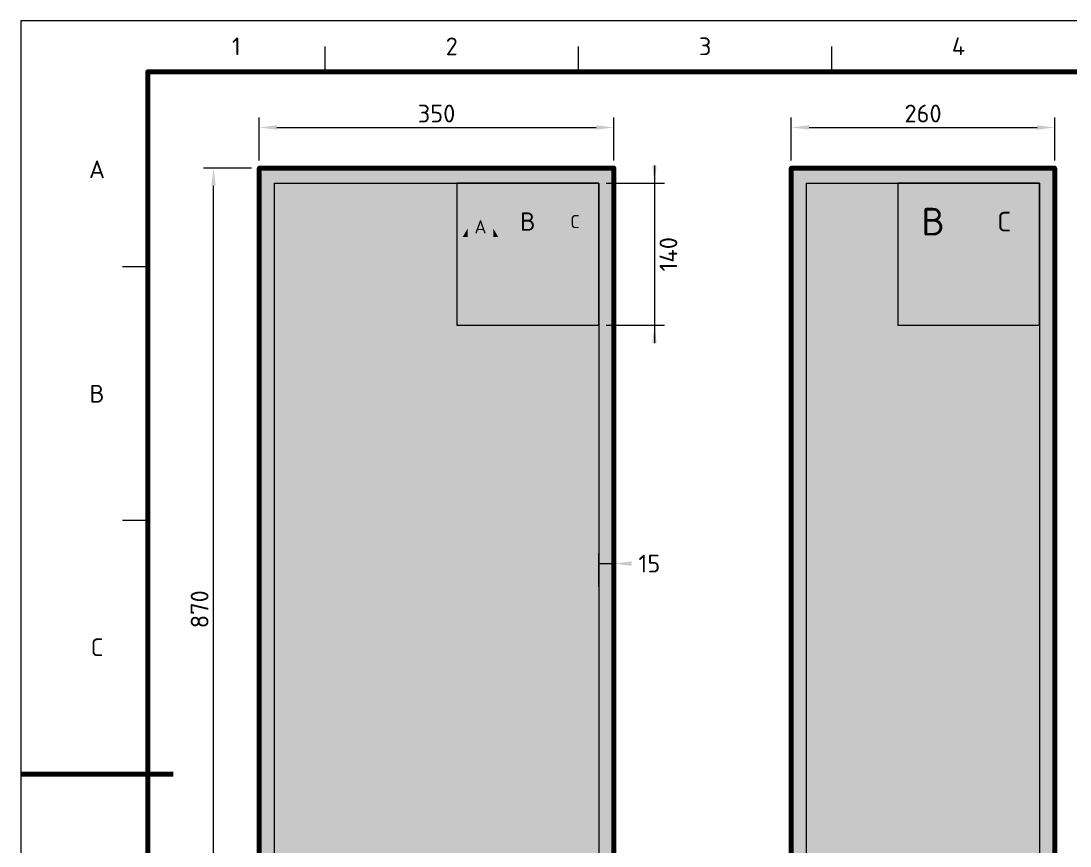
# Model space of a CAD drawing. Header units: millimetres. Extents: x 0 to 420, y 0 to 297.
# Drawn here: x 0 to 207, y 134.3 to 297 of the extents above; entities that cross this region are included whole.
import ezdxf
from ezdxf.enums import TextEntityAlignment as Align

# ---------------------------------------------------------------- set-up
doc = ezdxf.new("R2010")
doc.units = ezdxf.units.MM
for name, color, linetype, lineweight in [('01-VISIBLE', 7, 'CONTINUOUS', 70), ('04-COTA', 3, 'CONTINUOUS', 18), ('05-RAYADO', 8, 'CONTINUOUS', 18), ('06-TEXTO', 7, 'CONTINUOUS', 25), ('07-RECUADRO', 7, 'CONTINUOUS', 70), ('08-FINA', 5, 'CONTINUOUS', 18), ('13-GRAFICA', 30, 'CONTINUOUS', 18)]:
    doc.layers.add(name, color=color, linetype=linetype, lineweight=lineweight)
doc.styles.add('ISO3098', font='isocpeur.ttf')
doc.dimstyles.new('FLAMA-IRAM', dxfattribs={"dimtxt": 3.5, "dimasz": 3.5, "dimexe": 2, "dimexo": 1.5, "dimgap": 1, "dimtad": 1, "dimdec": 1, "dimtxsty": 'ISO3098', "dimblk": 'IRAM_FLECHA', "dimblk1": 'IRAM_FLECHA', "dimblk2": 'IRAM_FLECHA', "dimcen": 2.5, "dimclrd": 7, "dimclre": 7, "dimclrt": 7, "dimazin": 3, "dimtfac": 1, "dimtmove": 0, "dimatfit": 3, "dimlwd": 18, "dimlwe": 18})

# ---------------------------------------------------------------- blocks, each defined once
blk = doc.blocks.new('IRAM_FLECHA')
blk.add_solid([(0, 0), (-1, 0.125), (-1, -0.125)])

msp = doc.modelspace()

# ---------------------------------------------------------------- hatches: boundary and pattern name
at = {"layer": '05-RAYADO', "true_color": 0xcdeb5a}
h = msp.add_hatch(color=7, dxfattribs=at)
h.dxf.hatch_style = 1
h.paths.add_polyline_path([(47, 268), (50, 268), (50, 265), (50, 97), (50, 94), (47, 94)])
h = msp.add_hatch(color=7, dxfattribs=at)
h.dxf.hatch_style = 1
h.paths.add_polyline_path([(114, 268), (114, 265), (50, 265), (50, 268)])
h = msp.add_hatch(color=7, dxfattribs=at)
h.dxf.hatch_style = 1
h.paths.add_polyline_path([(117, 268), (117, 94), (114, 94), (114, 97), (114, 265), (114, 268)])
h = msp.add_hatch(color=7, dxfattribs=at)
h.dxf.hatch_style = 1
h.paths.add_polyline_path([(152, 268), (155, 268), (155, 265), (155, 97), (155, 94), (152, 94)])
h = msp.add_hatch(color=7, dxfattribs=at)
h.dxf.hatch_style = 1
h.paths.add_polyline_path([(201, 268), (201, 265), (155, 265), (155, 268)])
h = msp.add_hatch(color=7, dxfattribs=at)
h.dxf.hatch_style = 1
h.paths.add_polyline_path([(204, 268), (204, 94), (201, 94), (201, 97), (201, 265), (201, 268)])
at = {"layer": '05-RAYADO', "true_color": 0xffffff}
h = msp.add_hatch(color=7, dxfattribs=at)
h.dxf.hatch_style = 1
h.paths.add_polyline_path([(114, 109), (114, 265), (50, 265), (50, 109)])
at = {"layer": '05-RAYADO', "true_color": 0xc81e2d}
h = msp.add_hatch(color=7, dxfattribs=at)
h.dxf.hatch_style = 1
h.paths.add_polyline_path([(50, 250.4214), (50, 265), (64.5786, 265)])
h = msp.add_hatch(color=7, dxfattribs=at)
h.dxf.hatch_style = 1
h.paths.add_polyline_path([(50, 193.8528), (50, 222.1371), (92.8629, 265), (114, 265), (114, 257.8528)])
at = {"layer": '05-RAYADO', "true_color": 0xffffff}
h = msp.add_hatch(color=7, dxfattribs=at)
h.dxf.hatch_style = 1
h.paths.add_polyline_path([(114, 237), (114, 265), (86, 265), (86, 237)])
h = msp.add_hatch(color=7, dxfattribs=at)
h.dxf.hatch_style = 1
h.paths.add_polyline_path([(201, 109), (201, 265), (155, 265), (155, 109)])
at = {"layer": '05-RAYADO', "true_color": 0xc81e2d}
h = msp.add_hatch(color=7, dxfattribs=at)
h.dxf.hatch_style = 1
h.paths.add_polyline_path([(155, 250.4214), (155, 265), (169.5786, 265)])
h = msp.add_hatch(color=7, dxfattribs=at)
h.dxf.hatch_style = 1
h.paths.add_polyline_path([(155, 193.8528), (155, 222.1371), (197.8629, 265), (201, 265), (201, 239.8528)])
at = {"layer": '05-RAYADO', "true_color": 0xffffff}
h = msp.add_hatch(color=7, dxfattribs=at)
h.dxf.hatch_style = 1
h.paths.add_polyline_path([(201, 237), (201, 265), (173, 265), (173, 237)])
at = {"layer": '05-RAYADO', "true_color": 0xc81e2d}
h = msp.add_hatch(color=7, dxfattribs=at)
h.dxf.hatch_style = 1
h.paths.add_polyline_path([(175.464, 261.976), (176.3712, 261.976), (176.3712, 261.0688), (176.3712, 253.8112), (176.3712, 252.904), (175.464, 252.904)])
h = msp.add_hatch(color=7, dxfattribs=at)
h.dxf.hatch_style = 1
h.paths.add_polyline_path([(183.6288, 261.976), (183.6288, 261.0688), (176.3712, 261.0688), (176.3712, 261.976)])
h = msp.add_hatch(color=7, dxfattribs=at)
h.dxf.hatch_style = 1
h.paths.add_polyline_path([(184.536, 261.976), (184.536, 252.904), (183.6288, 252.904), (183.6288, 253.8112), (183.6288, 261.0688), (183.6288, 261.976)])
at = {"layer": '05-RAYADO', "true_color": 0x0096d7}
h = msp.add_hatch(color=7, dxfattribs=at)
h.dxf.hatch_style = 1
h.paths.add_polyline_path([(190.1221, 259.7932), (190.1744, 259.8772), (190.2285, 259.9601), (190.2843, 260.0417), (190.342, 260.1222), (190.4013, 260.2013), (190.4624, 260.2792), (190.5252, 260.3557), (190.5897, 260.4308), (190.6557, 260.5045), (190.7234, 260.5767), (190.7926, 260.6474), (190.8633, 260.7166), (190.9355, 260.7843), (191.0092, 260.8503), (191.0843, 260.9148), (191.1608, 260.9776), (191.2387, 261.0387), (191.3178, 261.098), (191.3983, 261.1557), (191.4799, 261.2115), (191.5628, 261.2656), (191.6468, 261.3179), (191.732, 261.3683), (191.8182, 261.4168), (191.9055, 261.4635), (191.9938, 261.5082), (192.083, 261.551), (192.1731, 261.5919), (192.2641, 261.6307), (192.356, 261.6676), (192.4486, 261.7024), (192.542, 261.7353), (192.636, 261.7661), (192.7307, 261.7948), (192.826, 261.8214), (192.9219, 261.846), (193.0182, 261.8685), (193.1151, 261.8888), (193.2123, 261.9071), (193.31, 261.9232), (193.4079, 261.9372), (193.5062, 261.949), (193.6047, 261.9587), (193.7033, 261.9663), (193.8021, 261.9717), (193.901, 261.9749), (194, 261.976), (194.099, 261.9749), (194.1979, 261.9717), (194.2967, 261.9663), (194.3953, 261.9587), (194.4938, 261.949), (194.5921, 261.9372), (194.69, 261.9232), (194.7877, 261.9071), (194.8849, 261.8888), (194.9818, 261.8685), (195.0781, 261.846), (195.174, 261.8214), (195.2693, 261.7948), (195.364, 261.7661), (195.458, 261.7353), (195.5514, 261.7024), (195.644, 261.6676), (195.7359, 261.6307), (195.8269, 261.5919), (195.917, 261.551), (196.0062, 261.5082), (196.0945, 261.4635), (196.1818, 261.4168), (196.268, 261.3683), (196.3532, 261.3179), (196.4372, 261.2656), (196.5201, 261.2115), (196.6017, 261.1557), (196.6822, 261.098), (196.7613, 261.0387), (196.8392, 260.9776), (196.9157, 260.9148), (196.9908, 260.8503), (197.0645, 260.7843), (197.1367, 260.7166), (197.2074, 260.6474), (197.2766, 260.5767), (197.3443, 260.5045), (197.4103, 260.4308), (197.4748, 260.3557), (197.5376, 260.2792), (197.5987, 260.2013), (197.658, 260.1222), (197.7157, 260.0417), (197.7715, 259.9601), (197.8256, 259.8772), (197.8779, 259.7932), (197.888, 259.7761), (197.888, 257.44), (197.887, 257.5248), (197.8843, 257.6096), (197.8796, 257.6943), (197.8732, 257.7789), (197.8649, 257.8633), (197.8547, 257.9475), (197.8427, 258.0314), (197.8289, 258.1151), (197.8133, 258.1985), (197.7958, 258.2815), (197.7765, 258.3641), (197.7555, 258.4463), (197.7326, 258.528), (197.708, 258.6091), (197.6816, 258.6897), (197.6535, 258.7698), (197.6236, 258.8491), (197.592, 258.9279), (197.5587, 259.0059), (197.5237, 259.0831), (197.487, 259.1596), (197.4487, 259.2353), (197.4087, 259.3101), (197.3671, 259.384), (197.3239, 259.457), (197.2791, 259.529), (197.2327, 259.6), (197.1848, 259.67), (197.1354, 259.739), (197.0845, 259.8068), (197.0322, 259.8736), (196.9784, 259.9391), (196.9231, 260.0035), (196.8665, 260.0667), (196.8085, 260.1286), (196.7492, 260.1892), (196.6886, 260.2485), (196.6267, 260.3065), (196.5635, 260.3631), (196.4991, 260.4184), (196.4336, 260.4722), (196.3668, 260.5245), (196.299, 260.5754), (196.23, 260.6248), (196.16, 260.6727), (196.089, 260.7191), (196.017, 260.7639), (195.944, 260.8071), (195.8701, 260.8487), (195.7953, 260.8887), (195.7196, 260.927), (195.6431, 260.9637), (195.5659, 260.9987), (195.4879, 261.032), (195.4091, 261.0636), (195.3298, 261.0935), (195.2497, 261.1216), (195.1691, 261.148), (195.088, 261.1726), (195.0063, 261.1955), (194.9241, 261.2165), (194.8415, 261.2358), (194.7585, 261.2533), (194.6751, 261.2689), (194.5914, 261.2827), (194.5075, 261.2947), (194.4233, 261.3049), (194.3389, 261.3132), (194.2543, 261.3196), (194.1696, 261.3243), (194.0848, 261.327), (194, 261.328), (193.9152, 261.327), (193.8304, 261.3243), (193.7457, 261.3196), (193.6611, 261.3132), (193.5767, 261.3049), (193.4925, 261.2947), (193.4086, 261.2827), (193.3249, 261.2689), (193.2415, 261.2533), (193.1585, 261.2358), (193.0759, 261.2165), (192.9937, 261.1955), (192.912, 261.1726), (192.8309, 261.148), (192.7503, 261.1216), (192.6702, 261.0935), (192.5909, 261.0636), (192.5121, 261.032), (192.4341, 260.9987), (192.3569, 260.9637), (192.2804, 260.927), (192.2047, 260.8887), (192.1299, 260.8487), (192.056, 260.8071), (191.983, 260.7639), (191.911, 260.7191), (191.84, 260.6727), (191.77, 260.6248), (191.701, 260.5754), (191.6332, 260.5245), (191.5664, 260.4722), (191.5009, 260.4184), (191.4365, 260.3631), (191.3733, 260.3065), (191.3114, 260.2485), (191.2508, 260.1892), (191.1915, 260.1286), (191.1335, 260.0667), (191.0769, 260.0035), (191.0216, 259.9391), (190.9678, 259.8736), (190.9155, 259.8068), (190.8646, 259.739), (190.8152, 259.67), (190.7673, 259.6), (190.7209, 259.529), (190.6761, 259.457), (190.6329, 259.384), (190.5913, 259.3101), (190.5513, 259.2353), (190.513, 259.1596), (190.4763, 259.0831), (190.4413, 259.0059), (190.408, 258.9279), (190.3764, 258.8491), (190.3465, 258.7698), (190.3184, 258.6897), (190.292, 258.6091), (190.2674, 258.528), (190.2445, 258.4463), (190.2235, 258.3641), (190.2042, 258.2815), (190.1867, 258.1985), (190.1711, 258.1151), (190.1573, 258.0314), (190.1453, 257.9475), (190.1351, 257.8633), (190.1268, 257.7789), (190.1204, 257.6943), (190.1157, 257.6096), (190.113, 257.5248), (190.112, 257.44), (190.112, 259.7761)])
at = {"layer": '05-RAYADO', "true_color": 0x009146}
h = msp.add_hatch(color=7, dxfattribs=at)
h.dxf.hatch_style = 1
h.paths.add_polyline_path([(93.2062, 256.0655), (93.2062, 254.9658), (90.6667, 259.3644), (88.1272, 254.9658), (88.1272, 256.0655), (90.6667, 260.464)])
at = {"layer": '05-RAYADO', "true_color": 0xc81e2d}
h = msp.add_hatch(color=7, dxfattribs=at)
h.dxf.hatch_style = 1
h.paths.add_polyline_path([(96.976, 260.464), (97.5808, 260.464), (97.5808, 259.8592), (97.5808, 255.0208), (97.5808, 254.416), (96.976, 254.416)])
h = msp.add_hatch(color=7, dxfattribs=at)
h.dxf.hatch_style = 1
h.paths.add_polyline_path([(102.4192, 260.464), (102.4192, 259.8592), (97.5808, 259.8592), (97.5808, 260.464)])
h = msp.add_hatch(color=7, dxfattribs=at)
h.dxf.hatch_style = 1
h.paths.add_polyline_path([(103.024, 260.464), (103.024, 254.416), (102.4192, 254.416), (102.4192, 255.0208), (102.4192, 259.8592), (102.4192, 260.464)])
at = {"layer": '05-RAYADO', "true_color": 0x0096d7}
h = msp.add_hatch(color=7, dxfattribs=at)
h.dxf.hatch_style = 1
h.paths.add_polyline_path([(106.7145, 255.928), (106.6821, 255.9855), (106.651, 256.0437), (106.6212, 256.1025), (106.5927, 256.162), (106.5654, 256.2221), (106.5395, 256.2828), (106.5149, 256.344), (106.4917, 256.4057), (106.4698, 256.468), (106.4493, 256.5307), (106.4301, 256.5938), (106.4124, 256.6573), (106.396, 256.7212), (106.381, 256.7855), (106.3674, 256.85), (106.3553, 256.9149), (106.3445, 256.98), (106.3352, 257.0453), (106.3273, 257.1108), (106.3208, 257.1764), (106.3158, 257.2422), (106.3122, 257.3081), (106.3101, 257.374), (106.3093, 257.44), (106.3101, 257.506), (106.3122, 257.5719), (106.3158, 257.6378), (106.3208, 257.7036), (106.3273, 257.7692), (106.3352, 257.8347), (106.3445, 257.9), (106.3553, 257.9651), (106.3674, 258.03), (106.381, 258.0945), (106.396, 258.1588), (106.4124, 258.2227), (106.4301, 258.2862), (106.4493, 258.3493), (106.4698, 258.412), (106.4917, 258.4743), (106.5149, 258.536), (106.5395, 258.5972), (106.5654, 258.6579), (106.5927, 258.718), (106.6212, 258.7775), (106.651, 258.8363), (106.6821, 258.8945), (106.7145, 258.952), (106.7414, 258.9974), (106.7414, 257.44), (106.7414, 255.8826)])
h = msp.add_hatch(color=7, dxfattribs=at)
h.dxf.hatch_style = 1
h.paths.add_polyline_path([(106.7481, 259.0088), (106.7829, 259.0648), (106.819, 259.12), (106.8562, 259.1745), (106.8946, 259.2281), (106.9342, 259.2809), (106.975, 259.3328), (107.0168, 259.3838), (107.0598, 259.4339), (107.1038, 259.483), (107.1489, 259.5311), (107.195, 259.5783), (107.2422, 259.6244), (107.2903, 259.6695), (107.3395, 259.7136), (107.3895, 259.7565), (107.4405, 259.7984), (107.4924, 259.8391), (107.5452, 259.8787), (107.5988, 259.9171), (107.6533, 259.9544), (107.7085, 259.9904), (107.7646, 260.0253), (107.8213, 260.0589), (107.8788, 260.0912), (107.937, 260.1223), (107.9959, 260.1521), (108.0553, 260.1807), (108.1154, 260.2079), (108.1761, 260.2338), (108.2373, 260.2584), (108.2991, 260.2816), (108.3613, 260.3035), (108.424, 260.324), (108.4871, 260.3432), (108.5507, 260.361), (108.6146, 260.3773), (108.6788, 260.3923), (108.7434, 260.4059), (108.8082, 260.4181), (108.8733, 260.4288), (108.9386, 260.4381), (109.0041, 260.446), (109.0698, 260.4525), (109.1356, 260.4575), (109.2014, 260.4611), (109.2674, 260.4633), (109.3333, 260.464), (109.3993, 260.4633), (109.4652, 260.4611), (109.5311, 260.4575), (109.5969, 260.4525), (109.6625, 260.446), (109.728, 260.4381), (109.7934, 260.4288), (109.8584, 260.4181), (109.9233, 260.4059), (109.9878, 260.3923), (110.0521, 260.3773), (110.116, 260.361), (110.1795, 260.3432), (110.2427, 260.324), (110.3054, 260.3035), (110.3676, 260.2816), (110.4293, 260.2584), (110.4906, 260.2338), (110.5512, 260.2079), (110.6113, 260.1807), (110.6708, 260.1521), (110.7297, 260.1223), (110.7878, 260.0912), (110.8453, 260.0589), (110.9021, 260.0253), (110.9581, 259.9904), (111.0134, 259.9544), (111.0678, 259.9171), (111.1215, 259.8787), (111.1742, 259.8391), (111.2261, 259.7984), (111.2771, 259.7565), (111.3272, 259.7136), (111.3763, 259.6695), (111.4245, 259.6244), (111.4716, 259.5783), (111.5178, 259.5311), (111.5629, 259.483), (111.6069, 259.4339), (111.6499, 259.3838), (111.6917, 259.3328), (111.7324, 259.2809), (111.772, 259.2281), (111.8104, 259.1745), (111.8477, 259.12), (111.8837, 259.0648), (111.9186, 259.0088), (111.9253, 258.9974), (111.9253, 257.44), (111.9247, 257.4965), (111.9228, 257.5531), (111.9198, 257.6095), (111.9154, 257.6659), (111.9099, 257.7222), (111.9031, 257.7783), (111.8951, 257.8343), (111.8859, 257.8901), (111.8755, 257.9457), (111.8639, 258.001), (111.851, 258.0561), (111.837, 258.1109), (111.8218, 258.1653), (111.8053, 258.2194), (111.7878, 258.2732), (111.769, 258.3265), (111.7491, 258.3794), (111.728, 258.4319), (111.7058, 258.4839), (111.6825, 258.5354), (111.658, 258.5864), (111.6324, 258.6368), (111.6058, 258.6867), (111.578, 258.736), (111.5492, 258.7846), (111.5194, 258.8327), (111.4885, 258.88), (111.4566, 258.9267), (111.4236, 258.9727), (111.3897, 259.0179), (111.3548, 259.0624), (111.3189, 259.1061), (111.2821, 259.149), (111.2443, 259.1911), (111.2057, 259.2324), (111.1661, 259.2728), (111.1257, 259.3123), (111.0844, 259.351), (111.0423, 259.3887), (110.9994, 259.4256), (110.9557, 259.4614), (110.9112, 259.4964), (110.866, 259.5303), (110.82, 259.5632), (110.7734, 259.5951), (110.726, 259.626), (110.678, 259.6559), (110.6293, 259.6847), (110.58, 259.7125), (110.5302, 259.7391), (110.4797, 259.7647), (110.4287, 259.7891), (110.3772, 259.8125), (110.3252, 259.8347), (110.2728, 259.8557), (110.2198, 259.8757), (110.1665, 259.8944), (110.1128, 259.912), (110.0586, 259.9284), (110.0042, 259.9437), (109.9494, 259.9577), (109.8943, 259.9705), (109.839, 259.9822), (109.7834, 259.9926), (109.7276, 260.0018), (109.6717, 260.0098), (109.6155, 260.0166), (109.5592, 260.0221), (109.5029, 260.0264), (109.4464, 260.0295), (109.3899, 260.0314), (109.3333, 260.032), (109.2768, 260.0314), (109.2203, 260.0295), (109.1638, 260.0264), (109.1074, 260.0221), (109.0512, 260.0166), (108.995, 260.0098), (108.939, 260.0018), (108.8832, 259.9926), (108.8277, 259.9822), (108.7723, 259.9705), (108.7173, 259.9577), (108.6625, 259.9437), (108.608, 259.9284), (108.5539, 259.912), (108.5002, 259.8944), (108.4468, 259.8757), (108.3939, 259.8557), (108.3414, 259.8347), (108.2894, 259.8125), (108.2379, 259.7891), (108.1869, 259.7647), (108.1365, 259.7391), (108.0866, 259.7125), (108.0373, 259.6847), (107.9887, 259.6559), (107.9407, 259.626), (107.8933, 259.5951), (107.8466, 259.5632), (107.8007, 259.5303), (107.7554, 259.4964), (107.711, 259.4614), (107.6672, 259.4256), (107.6243, 259.3887), (107.5822, 259.351), (107.5409, 259.3123), (107.5005, 259.2728), (107.461, 259.2324), (107.4223, 259.1911), (107.3846, 259.149), (107.3478, 259.1061), (107.3119, 259.0624), (107.277, 259.0179), (107.243, 258.9727), (107.2101, 258.9267), (107.1782, 258.88), (107.1473, 258.8327), (107.1174, 258.7846), (107.0886, 258.736), (107.0609, 258.6867), (107.0342, 258.6368), (107.0087, 258.5864), (106.9842, 258.5354), (106.9609, 258.4839), (106.9387, 258.4319), (106.9176, 258.3794), (106.8977, 258.3265), (106.8789, 258.2732), (106.8613, 258.2194), (106.8449, 258.1653), (106.8297, 258.1109), (106.8156, 258.0561), (106.8028, 258.001), (106.7912, 257.9457), (106.7807, 257.8901), (106.7715, 257.8343), (106.7635, 257.7783), (106.7568, 257.7222), (106.7512, 257.6659), (106.7469, 257.6095), (106.7438, 257.5531), (106.742, 257.4965), (106.7414, 257.44), (106.7414, 258.9974)])
h = msp.add_hatch(color=7, dxfattribs=at)
h.dxf.hatch_style = 1
h.paths.add_polyline_path([(112.3545, 257.3081), (112.3509, 257.2422), (112.3458, 257.1764), (112.3394, 257.1108), (112.3315, 257.0453), (112.3221, 256.98), (112.3114, 256.9149), (112.2992, 256.85), (112.2857, 256.7855), (112.2707, 256.7212), (112.2543, 256.6573), (112.2365, 256.5938), (112.2174, 256.5307), (112.1969, 256.468), (112.175, 256.4057), (112.1517, 256.344), (112.1271, 256.2828), (112.1012, 256.2221), (112.074, 256.162), (112.0455, 256.1025), (112.0157, 256.0437), (111.9846, 255.9855), (111.9522, 255.928), (111.9253, 255.8826), (111.9253, 257.44), (111.9253, 258.9974), (111.9522, 258.952), (111.9846, 258.8945), (112.0157, 258.8363), (112.0455, 258.7775), (112.074, 258.718), (112.1012, 258.6579), (112.1271, 258.5972), (112.1517, 258.536), (112.175, 258.4743), (112.1969, 258.412), (112.2174, 258.3493), (112.2365, 258.2862), (112.2543, 258.2227), (112.2707, 258.1588), (112.2857, 258.0945), (112.2992, 258.03), (112.3114, 257.9651), (112.3221, 257.9), (112.3315, 257.8347), (112.3394, 257.7692), (112.3458, 257.7036), (112.3509, 257.6378), (112.3545, 257.5719), (112.3566, 257.506), (112.3573, 257.44), (112.3566, 257.374)])
h = msp.add_hatch(color=7, dxfattribs=at)
h.dxf.hatch_style = 1
h.paths.add_polyline_path([(190.0717, 255.172), (190.0232, 255.2582), (189.9765, 255.3455), (189.9318, 255.4338), (189.889, 255.523), (189.8481, 255.6131), (189.8093, 255.7041), (189.7724, 255.796), (189.7376, 255.8886), (189.7047, 255.982), (189.6739, 256.076), (189.6452, 256.1707), (189.6186, 256.266), (189.594, 256.3619), (189.5715, 256.4582), (189.5512, 256.5551), (189.5329, 256.6523), (189.5168, 256.75), (189.5028, 256.8479), (189.491, 256.9462), (189.4813, 257.0447), (189.4737, 257.1433), (189.4683, 257.2421), (189.4651, 257.341), (189.464, 257.44), (189.4651, 257.539), (189.4683, 257.6379), (189.4737, 257.7367), (189.4813, 257.8353), (189.491, 257.9338), (189.5028, 258.0321), (189.5168, 258.13), (189.5329, 258.2277), (189.5512, 258.3249), (189.5715, 258.4218), (189.594, 258.5181), (189.6186, 258.614), (189.6452, 258.7093), (189.6739, 258.804), (189.7047, 258.898), (189.7376, 258.9914), (189.7724, 259.084), (189.8093, 259.1759), (189.8481, 259.2669), (189.889, 259.357), (189.9318, 259.4462), (189.9765, 259.5345), (190.0232, 259.6218), (190.0717, 259.708), (190.112, 259.7761), (190.112, 257.44), (190.112, 255.1039)])
h = msp.add_hatch(color=7, dxfattribs=at)
h.dxf.hatch_style = 1
h.paths.add_polyline_path([(198.5317, 257.2421), (198.5263, 257.1433), (198.5187, 257.0447), (198.509, 256.9462), (198.4972, 256.8479), (198.4832, 256.75), (198.4671, 256.6523), (198.4488, 256.5551), (198.4285, 256.4582), (198.406, 256.3619), (198.3814, 256.266), (198.3548, 256.1707), (198.3261, 256.076), (198.2953, 255.982), (198.2624, 255.8886), (198.2276, 255.796), (198.1907, 255.7041), (198.1519, 255.6131), (198.111, 255.523), (198.0682, 255.4338), (198.0235, 255.3455), (197.9768, 255.2582), (197.9283, 255.172), (197.888, 255.1039), (197.888, 257.44), (197.888, 259.7761), (197.9283, 259.708), (197.9768, 259.6218), (198.0235, 259.5345), (198.0682, 259.4462), (198.111, 259.357), (198.1519, 259.2669), (198.1907, 259.1759), (198.2276, 259.084), (198.2624, 258.9914), (198.2953, 258.898), (198.3261, 258.804), (198.3548, 258.7093), (198.3814, 258.614), (198.406, 258.5181), (198.4285, 258.4218), (198.4488, 258.3249), (198.4671, 258.2277), (198.4832, 258.13), (198.4972, 258.0321), (198.509, 257.9338), (198.5187, 257.8353), (198.5263, 257.7367), (198.5317, 257.6379), (198.5349, 257.539), (198.536, 257.44), (198.5349, 257.341)])
h = msp.add_hatch(color=7, dxfattribs=at)
h.dxf.hatch_style = 1
h.paths.add_polyline_path([(111.9186, 255.8712), (111.8837, 255.8152), (111.8477, 255.76), (111.8104, 255.7055), (111.772, 255.6519), (111.7324, 255.5991), (111.6917, 255.5472), (111.6499, 255.4962), (111.6069, 255.4461), (111.5629, 255.397), (111.5178, 255.3489), (111.4716, 255.3017), (111.4245, 255.2556), (111.3763, 255.2105), (111.3272, 255.1664), (111.2771, 255.1235), (111.2261, 255.0816), (111.1742, 255.0409), (111.1215, 255.0013), (111.0678, 254.9629), (111.0134, 254.9256), (110.9581, 254.8896), (110.9021, 254.8547), (110.8453, 254.8211), (110.7878, 254.7888), (110.7297, 254.7577), (110.6708, 254.7279), (110.6113, 254.6993), (110.5512, 254.6721), (110.4906, 254.6462), (110.4293, 254.6216), (110.3676, 254.5984), (110.3054, 254.5765), (110.2427, 254.556), (110.1795, 254.5368), (110.116, 254.519), (110.0521, 254.5027), (109.9878, 254.4877), (109.9233, 254.4741), (109.8584, 254.4619), (109.7934, 254.4512), (109.728, 254.4419), (109.6625, 254.434), (109.5969, 254.4275), (109.5311, 254.4225), (109.4652, 254.4189), (109.3993, 254.4167), (109.3333, 254.416), (109.2674, 254.4167), (109.2014, 254.4189), (109.1356, 254.4225), (109.0698, 254.4275), (109.0041, 254.434), (108.9386, 254.4419), (108.8733, 254.4512), (108.8082, 254.4619), (108.7434, 254.4741), (108.6788, 254.4877), (108.6146, 254.5027), (108.5507, 254.519), (108.4871, 254.5368), (108.424, 254.556), (108.3613, 254.5765), (108.2991, 254.5984), (108.2373, 254.6216), (108.1761, 254.6462), (108.1154, 254.6721), (108.0553, 254.6993), (107.9959, 254.7279), (107.937, 254.7577), (107.8788, 254.7888), (107.8213, 254.8211), (107.7646, 254.8547), (107.7085, 254.8896), (107.6533, 254.9256), (107.5988, 254.9629), (107.5452, 255.0013), (107.4924, 255.0409), (107.4405, 255.0816), (107.3895, 255.1235), (107.3395, 255.1664), (107.2903, 255.2105), (107.2422, 255.2556), (107.195, 255.3017), (107.1489, 255.3489), (107.1038, 255.397), (107.0598, 255.4461), (107.0168, 255.4962), (106.975, 255.5472), (106.9342, 255.5991), (106.8946, 255.6519), (106.8562, 255.7055), (106.819, 255.76), (106.7829, 255.8152), (106.7481, 255.8712), (106.7414, 255.8826), (106.7414, 257.44), (106.742, 257.3835), (106.7438, 257.3269), (106.7469, 257.2705), (106.7512, 257.2141), (106.7568, 257.1578), (106.7635, 257.1017), (106.7715, 257.0457), (106.7807, 256.9899), (106.7912, 256.9343), (106.8028, 256.879), (106.8156, 256.8239), (106.8297, 256.7691), (106.8449, 256.7147), (106.8613, 256.6606), (106.8789, 256.6068), (106.8977, 256.5535), (106.9176, 256.5006), (106.9387, 256.4481), (106.9609, 256.3961), (106.9842, 256.3446), (107.0087, 256.2936), (107.0342, 256.2432), (107.0609, 256.1933), (107.0886, 256.144), (107.1174, 256.0954), (107.1473, 256.0473), (107.1782, 256), (107.2101, 255.9533), (107.243, 255.9073), (107.277, 255.8621), (107.3119, 255.8176), (107.3478, 255.7739), (107.3846, 255.731), (107.4223, 255.6889), (107.461, 255.6476), (107.5005, 255.6072), (107.5409, 255.5677), (107.5822, 255.529), (107.6243, 255.4913), (107.6672, 255.4544), (107.711, 255.4186), (107.7554, 255.3836), (107.8007, 255.3497), (107.8466, 255.3168), (107.8933, 255.2849), (107.9407, 255.254), (107.9887, 255.2241), (108.0373, 255.1953), (108.0866, 255.1675), (108.1365, 255.1409), (108.1869, 255.1153), (108.2379, 255.0909), (108.2894, 255.0675), (108.3414, 255.0453), (108.3939, 255.0243), (108.4468, 255.0043), (108.5002, 254.9856), (108.5539, 254.968), (108.608, 254.9516), (108.6625, 254.9363), (108.7173, 254.9223), (108.7723, 254.9095), (108.8277, 254.8978), (108.8832, 254.8874), (108.939, 254.8782), (108.995, 254.8702), (109.0512, 254.8634), (109.1074, 254.8579), (109.1638, 254.8536), (109.2203, 254.8505), (109.2768, 254.8486), (109.3333, 254.848), (109.3899, 254.8486), (109.4464, 254.8505), (109.5029, 254.8536), (109.5592, 254.8579), (109.6155, 254.8634), (109.6717, 254.8702), (109.7276, 254.8782), (109.7834, 254.8874), (109.839, 254.8978), (109.8943, 254.9095), (109.9494, 254.9223), (110.0042, 254.9363), (110.0586, 254.9516), (110.1128, 254.968), (110.1665, 254.9856), (110.2198, 255.0043), (110.2728, 255.0243), (110.3252, 255.0453), (110.3772, 255.0675), (110.4287, 255.0909), (110.4797, 255.1153), (110.5302, 255.1409), (110.58, 255.1675), (110.6293, 255.1953), (110.678, 255.2241), (110.726, 255.254), (110.7734, 255.2849), (110.82, 255.3168), (110.866, 255.3497), (110.9112, 255.3836), (110.9557, 255.4186), (110.9994, 255.4544), (111.0423, 255.4913), (111.0844, 255.529), (111.1257, 255.5677), (111.1661, 255.6072), (111.2057, 255.6476), (111.2443, 255.6889), (111.2821, 255.731), (111.3189, 255.7739), (111.3548, 255.8176), (111.3897, 255.8621), (111.4236, 255.9073), (111.4566, 255.9533), (111.4885, 256), (111.5194, 256.0473), (111.5492, 256.0954), (111.578, 256.144), (111.6058, 256.1933), (111.6324, 256.2432), (111.658, 256.2936), (111.6825, 256.3446), (111.7058, 256.3961), (111.728, 256.4481), (111.7491, 256.5006), (111.769, 256.5535), (111.7878, 256.6068), (111.8053, 256.6606), (111.8218, 256.7147), (111.837, 256.7691), (111.851, 256.8239), (111.8639, 256.879), (111.8755, 256.9343), (111.8859, 256.9899), (111.8951, 257.0457), (111.9031, 257.1017), (111.9099, 257.1578), (111.9154, 257.2141), (111.9198, 257.2705), (111.9228, 257.3269), (111.9247, 257.3835), (111.9253, 257.44), (111.9253, 255.8826)])
h = msp.add_hatch(color=7, dxfattribs=at)
h.dxf.hatch_style = 1
h.paths.add_polyline_path([(197.8779, 255.0868), (197.8256, 255.0028), (197.7715, 254.9199), (197.7157, 254.8383), (197.658, 254.7578), (197.5987, 254.6787), (197.5376, 254.6008), (197.4748, 254.5243), (197.4103, 254.4492), (197.3443, 254.3755), (197.2766, 254.3033), (197.2074, 254.2326), (197.1367, 254.1634), (197.0645, 254.0957), (196.9908, 254.0297), (196.9157, 253.9652), (196.8392, 253.9024), (196.7613, 253.8413), (196.6822, 253.782), (196.6017, 253.7243), (196.5201, 253.6685), (196.4372, 253.6144), (196.3532, 253.5621), (196.268, 253.5117), (196.1818, 253.4632), (196.0945, 253.4165), (196.0062, 253.3718), (195.917, 253.329), (195.8269, 253.2881), (195.7359, 253.2493), (195.644, 253.2124), (195.5514, 253.1776), (195.458, 253.1447), (195.364, 253.1139), (195.2693, 253.0852), (195.174, 253.0586), (195.0781, 253.034), (194.9818, 253.0115), (194.8849, 252.9912), (194.7877, 252.9729), (194.69, 252.9568), (194.5921, 252.9428), (194.4938, 252.931), (194.3953, 252.9213), (194.2967, 252.9137), (194.1979, 252.9083), (194.099, 252.9051), (194, 252.904), (193.901, 252.9051), (193.8021, 252.9083), (193.7033, 252.9137), (193.6047, 252.9213), (193.5062, 252.931), (193.4079, 252.9428), (193.31, 252.9568), (193.2123, 252.9729), (193.1151, 252.9912), (193.0182, 253.0115), (192.9219, 253.034), (192.826, 253.0586), (192.7307, 253.0852), (192.636, 253.1139), (192.542, 253.1447), (192.4486, 253.1776), (192.356, 253.2124), (192.2641, 253.2493), (192.1731, 253.2881), (192.083, 253.329), (191.9938, 253.3718), (191.9055, 253.4165), (191.8182, 253.4632), (191.732, 253.5117), (191.6468, 253.5621), (191.5628, 253.6144), (191.4799, 253.6685), (191.3983, 253.7243), (191.3178, 253.782), (191.2387, 253.8413), (191.1608, 253.9024), (191.0843, 253.9652), (191.0092, 254.0297), (190.9355, 254.0957), (190.8633, 254.1634), (190.7926, 254.2326), (190.7234, 254.3033), (190.6557, 254.3755), (190.5897, 254.4492), (190.5252, 254.5243), (190.4624, 254.6008), (190.4013, 254.6787), (190.342, 254.7578), (190.2843, 254.8383), (190.2285, 254.9199), (190.1744, 255.0028), (190.1221, 255.0868), (190.112, 255.1039), (190.112, 257.44), (190.113, 257.3552), (190.1157, 257.2704), (190.1204, 257.1857), (190.1268, 257.1011), (190.1351, 257.0167), (190.1453, 256.9325), (190.1573, 256.8486), (190.1711, 256.7649), (190.1867, 256.6815), (190.2042, 256.5985), (190.2235, 256.5159), (190.2445, 256.4337), (190.2674, 256.352), (190.292, 256.2709), (190.3184, 256.1903), (190.3465, 256.1102), (190.3764, 256.0309), (190.408, 255.9521), (190.4413, 255.8741), (190.4763, 255.7969), (190.513, 255.7204), (190.5513, 255.6447), (190.5913, 255.5699), (190.6329, 255.496), (190.6761, 255.423), (190.7209, 255.351), (190.7673, 255.28), (190.8152, 255.21), (190.8646, 255.141), (190.9155, 255.0732), (190.9678, 255.0064), (191.0216, 254.9409), (191.0769, 254.8765), (191.1335, 254.8133), (191.1915, 254.7514), (191.2508, 254.6908), (191.3114, 254.6315), (191.3733, 254.5735), (191.4365, 254.5169), (191.5009, 254.4616), (191.5664, 254.4078), (191.6332, 254.3555), (191.701, 254.3046), (191.77, 254.2552), (191.84, 254.2073), (191.911, 254.1609), (191.983, 254.1161), (192.056, 254.0729), (192.1299, 254.0313), (192.2047, 253.9913), (192.2804, 253.953), (192.3569, 253.9163), (192.4341, 253.8813), (192.5121, 253.848), (192.5909, 253.8164), (192.6702, 253.7865), (192.7503, 253.7584), (192.8309, 253.732), (192.912, 253.7074), (192.9937, 253.6845), (193.0759, 253.6635), (193.1585, 253.6442), (193.2415, 253.6267), (193.3249, 253.6111), (193.4086, 253.5973), (193.4925, 253.5853), (193.5767, 253.5751), (193.6611, 253.5668), (193.7457, 253.5604), (193.8304, 253.5557), (193.9152, 253.553), (194, 253.552), (194.0848, 253.553), (194.1696, 253.5557), (194.2543, 253.5604), (194.3389, 253.5668), (194.4233, 253.5751), (194.5075, 253.5853), (194.5914, 253.5973), (194.6751, 253.6111), (194.7585, 253.6267), (194.8415, 253.6442), (194.9241, 253.6635), (195.0063, 253.6845), (195.088, 253.7074), (195.1691, 253.732), (195.2497, 253.7584), (195.3298, 253.7865), (195.4091, 253.8164), (195.4879, 253.848), (195.5659, 253.8813), (195.6431, 253.9163), (195.7196, 253.953), (195.7953, 253.9913), (195.8701, 254.0313), (195.944, 254.0729), (196.017, 254.1161), (196.089, 254.1609), (196.16, 254.2073), (196.23, 254.2552), (196.299, 254.3046), (196.3668, 254.3555), (196.4336, 254.4078), (196.4991, 254.4616), (196.5635, 254.5169), (196.6267, 254.5735), (196.6886, 254.6315), (196.7492, 254.6908), (196.8085, 254.7514), (196.8665, 254.8133), (196.9231, 254.8765), (196.9784, 254.9409), (197.0322, 255.0064), (197.0845, 255.0732), (197.1354, 255.141), (197.1848, 255.21), (197.2327, 255.28), (197.2791, 255.351), (197.3239, 255.423), (197.3671, 255.496), (197.4087, 255.5699), (197.4487, 255.6447), (197.487, 255.7204), (197.5237, 255.7969), (197.5587, 255.8741), (197.592, 255.9521), (197.6236, 256.0309), (197.6535, 256.1102), (197.6816, 256.1903), (197.708, 256.2709), (197.7326, 256.352), (197.7555, 256.4337), (197.7765, 256.5159), (197.7958, 256.5985), (197.8133, 256.6815), (197.8289, 256.7649), (197.8427, 256.8486), (197.8547, 256.9325), (197.8649, 257.0167), (197.8732, 257.1011), (197.8796, 257.1857), (197.8843, 257.2704), (197.887, 257.3552), (197.888, 257.44), (197.888, 255.1039)])
at = {"layer": '05-RAYADO', "true_color": 0x009146}
h = msp.add_hatch(color=7, dxfattribs=at)
h.dxf.hatch_style = 1
h.paths.add_polyline_path([(87.1749, 254.416), (88.1272, 256.0655), (88.1272, 254.9658), (88.1272, 254.416)])
h = msp.add_hatch(color=7, dxfattribs=at)
h.dxf.hatch_style = 1
h.paths.add_polyline_path([(88.1272, 254.416), (88.1272, 254.9658), (93.2062, 254.9658), (93.2062, 254.416)])
h = msp.add_hatch(color=7, dxfattribs=at)
h.dxf.hatch_style = 1
h.paths.add_polyline_path([(94.1585, 254.416), (93.2062, 254.416), (93.2062, 254.9658), (93.2062, 256.0655)])
at = {"layer": '05-RAYADO', "true_color": 0xc81e2d}
h = msp.add_hatch(color=7, dxfattribs=at)
h.dxf.hatch_style = 1
h.paths.add_polyline_path([(97.5808, 254.416), (97.5808, 255.0208), (102.4192, 255.0208), (102.4192, 254.416)])
h = msp.add_hatch(color=7, dxfattribs=at)
h.dxf.hatch_style = 1
h.paths.add_polyline_path([(176.3712, 252.904), (176.3712, 253.8112), (183.6288, 253.8112), (183.6288, 252.904)])
h = msp.add_hatch(color=7, dxfattribs=at)
h.dxf.hatch_style = 1
h.paths.add_polyline_path([(185.04, 240.4048), (185.0371, 240.3455), (185.0284, 240.2868), (185.014, 240.2292), (184.994, 240.1734), (184.9686, 240.1197), (184.9381, 240.0688), (184.9027, 240.0211), (184.8629, 239.9771), (184.8189, 239.9373), (184.7712, 239.9019), (184.7203, 239.8714), (184.6666, 239.846), (184.6108, 239.826), (184.5532, 239.8116), (184.4945, 239.8029), (184.4352, 239.8), (175.5648, 239.8), (175.5055, 239.8029), (175.4468, 239.8116), (175.3892, 239.826), (175.3334, 239.846), (175.2797, 239.8714), (175.2288, 239.9019), (175.1811, 239.9373), (175.1371, 239.9771), (175.0973, 240.0211), (175.0619, 240.0688), (175.0314, 240.1197), (175.006, 240.1734), (174.986, 240.2292), (174.9716, 240.2868), (174.9629, 240.3455), (174.96, 240.4048), (174.96, 249.2752), (174.9629, 249.3345), (174.9716, 249.3932), (174.986, 249.4508), (175.006, 249.5066), (175.0314, 249.5603), (175.0619, 249.6112), (175.0973, 249.6589), (175.1371, 249.7029), (175.1811, 249.7427), (175.2288, 249.7781), (175.2797, 249.8086), (175.3334, 249.834), (175.3892, 249.854), (175.4468, 249.8684), (175.5055, 249.8771), (175.5648, 249.88), (184.4352, 249.88), (184.4945, 249.8771), (184.5532, 249.8684), (184.6108, 249.854), (184.6666, 249.834), (184.7203, 249.8086), (184.7712, 249.7781), (184.8189, 249.7427), (184.8629, 249.7029), (184.9027, 249.6589), (184.9381, 249.6112), (184.9686, 249.5603), (184.994, 249.5066), (185.014, 249.4508), (185.0284, 249.3932), (185.0371, 249.3345), (185.04, 249.2752)])
at = {"layer": '05-RAYADO', "true_color": 0x0096d7}
h = msp.add_hatch(color=7, dxfattribs=at)
h.dxf.hatch_style = 1
h.paths.add_polyline_path([(199.04, 240.4048), (199.0371, 240.3455), (199.0284, 240.2868), (199.014, 240.2292), (198.994, 240.1734), (198.9686, 240.1197), (198.9381, 240.0688), (198.9027, 240.0211), (198.8629, 239.9771), (198.8189, 239.9373), (198.7712, 239.9019), (198.7203, 239.8714), (198.6666, 239.846), (198.6108, 239.826), (198.5532, 239.8116), (198.4945, 239.8029), (198.4352, 239.8), (189.5648, 239.8), (189.5055, 239.8029), (189.4468, 239.8116), (189.3892, 239.826), (189.3334, 239.846), (189.2797, 239.8714), (189.2288, 239.9019), (189.1811, 239.9373), (189.1371, 239.9771), (189.0973, 240.0211), (189.0619, 240.0688), (189.0314, 240.1197), (189.006, 240.1734), (188.986, 240.2292), (188.9716, 240.2868), (188.9629, 240.3455), (188.96, 240.4048), (188.96, 249.2752), (188.9629, 249.3345), (188.9716, 249.3932), (188.986, 249.4508), (189.006, 249.5066), (189.0314, 249.5603), (189.0619, 249.6112), (189.0973, 249.6589), (189.1371, 249.7029), (189.1811, 249.7427), (189.2288, 249.7781), (189.2797, 249.8086), (189.3334, 249.834), (189.3892, 249.854), (189.4468, 249.8684), (189.5055, 249.8771), (189.5648, 249.88), (198.4352, 249.88), (198.4945, 249.8771), (198.5532, 249.8684), (198.6108, 249.854), (198.6666, 249.834), (198.7203, 249.8086), (198.7712, 249.7781), (198.8189, 249.7427), (198.8629, 249.7029), (198.9027, 249.6589), (198.9381, 249.6112), (198.9686, 249.5603), (198.994, 249.5066), (199.014, 249.4508), (199.0284, 249.3932), (199.0371, 249.3345), (199.04, 249.2752)])
at = {"layer": '05-RAYADO', "true_color": 0x009146}
h = msp.add_hatch(color=7, dxfattribs=at)
h.dxf.hatch_style = 1
h.paths.add_polyline_path([(94.0267, 241.8832), (94.0247, 241.8437), (94.0189, 241.8045), (94.0093, 241.7662), (93.996, 241.7289), (93.9791, 241.6931), (93.9587, 241.6592), (93.9351, 241.6274), (93.9086, 241.5981), (93.8793, 241.5715), (93.8475, 241.548), (93.8135, 241.5276), (93.7778, 241.5107), (93.7405, 241.4974), (93.7021, 241.4877), (93.663, 241.4819), (93.6235, 241.48), (87.7099, 241.48), (87.6703, 241.4819), (87.6312, 241.4877), (87.5928, 241.4974), (87.5556, 241.5107), (87.5198, 241.5276), (87.4859, 241.548), (87.4541, 241.5715), (87.4248, 241.5981), (87.3982, 241.6274), (87.3746, 241.6592), (87.3543, 241.6931), (87.3374, 241.7289), (87.324, 241.7662), (87.3144, 241.8045), (87.3086, 241.8437), (87.3067, 241.8832), (87.3067, 247.7968), (87.3086, 247.8363), (87.3144, 247.8755), (87.324, 247.9138), (87.3374, 247.9511), (87.3543, 247.9869), (87.3746, 248.0208), (87.3982, 248.0526), (87.4248, 248.0819), (87.4541, 248.1085), (87.4859, 248.132), (87.5198, 248.1524), (87.5556, 248.1693), (87.5928, 248.1826), (87.6312, 248.1923), (87.6703, 248.1981), (87.7099, 248.2), (93.6235, 248.2), (93.663, 248.1981), (93.7021, 248.1923), (93.7405, 248.1826), (93.7778, 248.1693), (93.8135, 248.1524), (93.8475, 248.132), (93.8793, 248.1085), (93.9086, 248.0819), (93.9351, 248.0526), (93.9587, 248.0208), (93.9791, 247.9869), (93.996, 247.9511), (94.0093, 247.9138), (94.0189, 247.8755), (94.0247, 247.8363), (94.0267, 247.7968)])
at = {"layer": '05-RAYADO', "true_color": 0xffffff}
h = msp.add_hatch(color=7, dxfattribs=at)
h.dxf.hatch_style = 1
h.paths.add_polyline_path([(87.7771, 245.3776), (87.7771, 245.7136), (88.4759, 245.7136), (88.3684, 246.4662), (88.691, 247.1114), (88.8523, 246.7888), (89.1211, 247.649), (89.3899, 246.6813), (89.4974, 247.3264), (89.8737, 246.5738), (89.7662, 245.7136), (90.4651, 245.7136), (90.4651, 245.3776), (90.3307, 245.3776), (90.1291, 242.5552), (88.1131, 242.5552), (87.9115, 245.3776)])
at = {"layer": '05-RAYADO', "true_color": 0xc81e2d}
h = msp.add_hatch(color=7, dxfattribs=at)
h.dxf.hatch_style = 1
h.paths.add_polyline_path([(103.36, 241.8832), (103.3581, 241.8437), (103.3523, 241.8045), (103.3426, 241.7662), (103.3293, 241.7289), (103.3124, 241.6931), (103.292, 241.6592), (103.2685, 241.6274), (103.2419, 241.5981), (103.2126, 241.5715), (103.1808, 241.548), (103.1469, 241.5276), (103.1111, 241.5107), (103.0738, 241.4974), (103.0355, 241.4877), (102.9963, 241.4819), (102.9568, 241.48), (97.0432, 241.48), (97.0037, 241.4819), (96.9645, 241.4877), (96.9262, 241.4974), (96.8889, 241.5107), (96.8531, 241.5276), (96.8192, 241.548), (96.7874, 241.5715), (96.7581, 241.5981), (96.7315, 241.6274), (96.708, 241.6592), (96.6876, 241.6931), (96.6707, 241.7289), (96.6574, 241.7662), (96.6477, 241.8045), (96.6419, 241.8437), (96.64, 241.8832), (96.64, 247.7968), (96.6419, 247.8363), (96.6477, 247.8755), (96.6574, 247.9138), (96.6707, 247.9511), (96.6876, 247.9869), (96.708, 248.0208), (96.7315, 248.0526), (96.7581, 248.0819), (96.7874, 248.1085), (96.8192, 248.132), (96.8531, 248.1524), (96.8889, 248.1693), (96.9262, 248.1826), (96.9645, 248.1923), (97.0037, 248.1981), (97.0432, 248.2), (102.9568, 248.2), (102.9963, 248.1981), (103.0355, 248.1923), (103.0738, 248.1826), (103.1111, 248.1693), (103.1469, 248.1524), (103.1808, 248.132), (103.2126, 248.1085), (103.2419, 248.0819), (103.2685, 248.0526), (103.292, 248.0208), (103.3124, 247.9869), (103.3293, 247.9511), (103.3426, 247.9138), (103.3523, 247.8755), (103.3581, 247.8363), (103.36, 247.7968)])
at = {"layer": '05-RAYADO', "true_color": 0xffffff}
h = msp.add_hatch(color=7, dxfattribs=at)
h.dxf.hatch_style = 1
h.paths.add_polyline_path([(97.84, 246.5513), (99.6672, 245.6993), (98.5312, 243.2631), (96.9088, 244.0196), (96.9088, 244.5542)])
at = {"layer": '05-RAYADO', "true_color": 0x0096d7}
h = msp.add_hatch(color=7, dxfattribs=at)
h.dxf.hatch_style = 1
h.paths.add_polyline_path([(112.6933, 241.8832), (112.6914, 241.8437), (112.6856, 241.8045), (112.676, 241.7662), (112.6626, 241.7289), (112.6457, 241.6931), (112.6254, 241.6592), (112.6018, 241.6274), (112.5752, 241.5981), (112.5459, 241.5715), (112.5141, 241.548), (112.4802, 241.5276), (112.4444, 241.5107), (112.4072, 241.4974), (112.3688, 241.4877), (112.3297, 241.4819), (112.2901, 241.48), (106.3765, 241.48), (106.337, 241.4819), (106.2979, 241.4877), (106.2595, 241.4974), (106.2222, 241.5107), (106.1865, 241.5276), (106.1525, 241.548), (106.1207, 241.5715), (106.0914, 241.5981), (106.0649, 241.6274), (106.0413, 241.6592), (106.0209, 241.6931), (106.004, 241.7289), (105.9907, 241.7662), (105.9811, 241.8045), (105.9753, 241.8437), (105.9733, 241.8832), (105.9733, 247.7968), (105.9753, 247.8363), (105.9811, 247.8755), (105.9907, 247.9138), (106.004, 247.9511), (106.0209, 247.9869), (106.0413, 248.0208), (106.0649, 248.0526), (106.0914, 248.0819), (106.1207, 248.1085), (106.1525, 248.132), (106.1865, 248.1524), (106.2222, 248.1693), (106.2595, 248.1826), (106.2979, 248.1923), (106.337, 248.1981), (106.3765, 248.2), (112.2901, 248.2), (112.3297, 248.1981), (112.3688, 248.1923), (112.4072, 248.1826), (112.4444, 248.1693), (112.4802, 248.1524), (112.5141, 248.132), (112.5459, 248.1085), (112.5752, 248.0819), (112.6018, 248.0526), (112.6254, 248.0208), (112.6457, 247.9869), (112.6626, 247.9511), (112.676, 247.9138), (112.6856, 247.8755), (112.6914, 247.8363), (112.6933, 247.7968)])
at = {"layer": '05-RAYADO', "true_color": 0xffffff}
h = msp.add_hatch(color=7, dxfattribs=at)
h.dxf.hatch_style = 1
h.paths.add_polyline_path([(176.7601, 247.4069), (179.5007, 246.1289), (177.7967, 242.4747), (175.3632, 243.6095), (175.3632, 244.4113)])
h = msp.add_hatch(color=7, dxfattribs=at)
h.dxf.hatch_style = 1
h.paths.add_polyline_path([(183.8304, 241.4128), (177.984, 241.4128), (177.984, 241.9168), (180.2419, 241.9168), (179.9798, 243.7514), (180.7661, 245.3238), (181.1592, 244.5376), (181.8144, 246.6342), (182.4696, 244.2755), (182.7317, 245.848), (183.649, 244.0134), (183.3869, 241.9168), (183.8304, 241.9168)])
h = msp.add_hatch(color=7, dxfattribs=at)
h.dxf.hatch_style = 1
h.paths.add_polyline_path([(93.2983, 243.0812), (93.3231, 243.0723), (93.347, 243.0611), (93.3696, 243.0475), (93.3908, 243.0318), (93.4103, 243.0141), (93.4281, 242.9945), (93.4438, 242.9733), (93.4573, 242.9507), (93.4686, 242.9269), (93.4775, 242.902), (93.4839, 242.8764), (93.4878, 242.8503), (93.4891, 242.824), (93.4878, 242.7977), (93.4839, 242.7716), (93.4775, 242.746), (93.4686, 242.7211), (93.4573, 242.6973), (93.4438, 242.6747), (93.4281, 242.6535), (93.4103, 242.6339), (93.3908, 242.6162), (93.3696, 242.6005), (93.347, 242.5869), (93.3231, 242.5757), (93.2983, 242.5668), (93.2727, 242.5604), (93.2466, 242.5565), (93.2203, 242.5552), (90.5323, 242.5552), (90.5059, 242.5565), (90.4798, 242.5604), (90.4542, 242.5668), (90.4294, 242.5757), (90.4056, 242.5869), (90.3829, 242.6005), (90.3617, 242.6162), (90.3422, 242.6339), (90.3245, 242.6535), (90.3088, 242.6747), (90.2952, 242.6973), (90.2839, 242.7211), (90.275, 242.746), (90.2686, 242.7716), (90.2648, 242.7977), (90.2635, 242.824), (90.2648, 242.8503), (90.2686, 242.8764), (90.275, 242.902), (90.2839, 242.9269), (90.2952, 242.9507), (90.3088, 242.9733), (90.3245, 242.9945), (90.3422, 243.0141), (90.3617, 243.0318), (90.3829, 243.0475), (90.4056, 243.0611), (90.4294, 243.0723), (90.4542, 243.0812), (90.4798, 243.0876), (90.5059, 243.0915), (90.5323, 243.0928), (90.9086, 243.0928), (90.7473, 244.2218), (91.2311, 245.1894), (91.4731, 244.7056), (91.8763, 245.9958), (92.2795, 244.5443), (92.4407, 245.512), (93.0052, 244.383), (92.8439, 243.0928), (93.2203, 243.0928), (93.2466, 243.0915), (93.2727, 243.0876)])
h = msp.add_hatch(color=7, dxfattribs=at)
h.dxf.hatch_style = 1
h.paths.add_polyline_path([(102.5536, 242.5552), (98.656, 242.5552), (98.656, 242.8912), (100.1613, 242.8912), (99.9866, 244.1142), (100.5107, 245.1626), (100.7728, 244.6384), (101.2096, 246.0362), (101.6464, 244.4637), (101.8211, 245.512), (102.4326, 244.289), (102.2579, 242.8912), (102.5536, 242.8912)])
h = msp.add_hatch(color=7, dxfattribs=at)
h.dxf.hatch_style = 1
h.paths.add_polyline_path([(106.9141, 244.6384), (106.5781, 244.6384), (106.5781, 242.5552), (106.5772, 242.5354), (106.5743, 242.5159), (106.5695, 242.4967), (106.5628, 242.4781), (106.5543, 242.4602), (106.5442, 242.4432), (106.5324, 242.4273), (106.5191, 242.4126), (106.5044, 242.3994), (106.4885, 242.3876), (106.4716, 242.3774), (106.4537, 242.3689), (106.4351, 242.3623), (106.4159, 242.3575), (106.3963, 242.3546), (106.3765, 242.3536), (106.3568, 242.3546), (106.3372, 242.3575), (106.318, 242.3623), (106.2994, 242.3689), (106.2815, 242.3774), (106.2645, 242.3876), (106.2486, 242.3994), (106.2421, 242.4053), (106.2421, 244.9899), (106.2486, 244.9958), (106.2645, 245.0076), (106.2815, 245.0178), (106.2994, 245.0263), (106.318, 245.0329), (106.3372, 245.0377), (106.3568, 245.0406), (106.3765, 245.0416), (106.9141, 245.0416), (106.9141, 245.512), (108.6613, 245.512), (108.6613, 245.2432), (109.4677, 245.2432), (109.4677, 245.0416), (108.6613, 245.0416), (108.6613, 244.6384), (109.4677, 244.6384), (109.4677, 244.4368), (108.6613, 244.4368), (108.6613, 244.168), (106.9141, 244.168)])
h = msp.add_hatch(color=7, dxfattribs=at)
h.dxf.hatch_style = 1
h.paths.add_polyline_path([(109.5887, 243.7782), (110.1129, 244.8266), (110.3749, 244.3024), (110.8117, 245.7002), (111.2485, 244.1277), (111.4233, 245.176), (112.0348, 243.953), (111.8601, 242.5552), (109.7634, 242.5552)])
h = msp.add_hatch(color=7, dxfattribs=at)
h.dxf.hatch_style = 1
h.paths.add_polyline_path([(190.3712, 244.5376), (189.8672, 244.5376), (189.8672, 241.4128), (189.8657, 241.3832), (189.8614, 241.3538), (189.8542, 241.325), (189.8442, 241.2971), (189.8315, 241.2702), (189.8162, 241.2448), (189.7986, 241.221), (189.7786, 241.199), (189.7566, 241.179), (189.7328, 241.1614), (189.7074, 241.1461), (189.6805, 241.1334), (189.6526, 241.1234), (189.6238, 241.1162), (189.5944, 241.1119), (189.5648, 241.1104), (189.5352, 241.1119), (189.5058, 241.1162), (189.477, 241.1234), (189.4491, 241.1334), (189.4222, 241.1461), (189.3968, 241.1614), (189.373, 241.179), (189.3632, 241.1879), (189.3632, 245.0649), (189.373, 245.0738), (189.3968, 245.0914), (189.4222, 245.1067), (189.4491, 245.1194), (189.477, 245.1294), (189.5058, 245.1366), (189.5352, 245.1409), (189.5648, 245.1424), (190.3712, 245.1424), (190.3712, 245.848), (192.992, 245.848), (192.992, 245.4448), (194.2016, 245.4448), (194.2016, 245.1424), (192.992, 245.1424), (192.992, 244.5376), (194.2016, 244.5376), (194.2016, 244.2352), (192.992, 244.2352), (192.992, 243.832), (190.3712, 243.832)])
h = msp.add_hatch(color=7, dxfattribs=at)
h.dxf.hatch_style = 1
h.paths.add_polyline_path([(194.383, 243.2474), (195.1693, 244.8198), (195.5624, 244.0336), (196.2176, 246.1302), (196.8728, 243.7715), (197.1349, 245.344), (198.0522, 243.5094), (197.7901, 241.4128), (194.6451, 241.4128)])
at = {"layer": '05-RAYADO', "true_color": 0xc81e2d}
h = msp.add_hatch(color=7, dxfattribs=at)
h.dxf.hatch_style = 1
h.paths.add_polyline_path([(50, 137.2843), (50, 165.5685), (114, 229.5685), (114, 201.2843)])
h = msp.add_hatch(color=7, dxfattribs=at)
h.dxf.hatch_style = 1
h.paths.add_polyline_path([(155, 137.2843), (155, 165.5685), (201, 211.5685), (201, 183.2843)])
h = msp.add_hatch(color=7, dxfattribs=at)
h.dxf.hatch_style = 1
h.paths.add_polyline_path([(50, 109), (114, 173), (114, 144.7157), (78.2843, 109)])
h = msp.add_hatch(color=7, dxfattribs=at)
h.dxf.hatch_style = 1
h.paths.add_polyline_path([(155, 109), (201, 155), (201, 126.7157), (183.2843, 109)])

# ---------------------------------------------------------------- linework, layer by layer
at = {"layer": '01-VISIBLE'}
for points in [[(117, 94), (117, 268), (47, 268), (47, 94), (117, 94)], [(204, 94), (204, 268), (152, 268), (152, 94), (204, 94)]]:
    msp.add_lwpolyline(points, close=True, dxfattribs=at)
at = {"layer": '07-RECUADRO'}
msp.add_line((0, 148.5), (30, 148.5), dxfattribs=at)
msp.add_lwpolyline([(25, 10), (410, 10), (410, 287), (25, 287)], close=True, dxfattribs=at)
at = {"layer": '08-FINA'}
for p, q in [((60, 287), (60, 292)), ((110, 287), (110, 292)), ((160, 287), (160, 292)), ((25, 248.5), (20, 248.5)), ((25, 198.5), (20, 198.5))]:
    msp.add_line(p, q, dxfattribs=at)
for points in [[(0, 0), (420, 0), (420, 297), (0, 297)], [(114, 97), (50, 97), (50, 265), (114, 265), (114, 97)], [(114, 237), (114, 265), (86, 265), (86, 237), (114, 237)], [(201, 97), (155, 97), (155, 265), (201, 265), (201, 97)], [(201, 237), (201, 265), (173, 265), (173, 237), (201, 237)]]:
    msp.add_lwpolyline(points, close=True, dxfattribs=at)

# ---------------------------------------------------------------- texts
at = {"layer": '06-TEXTO', "style": 'ISO3098'}
for s, p in [('1', (42.5, 292)), ('2', (85, 292)), ('3', (135, 292)), ('4', (185, 292)), ('A', (15, 267.75)), ('B', (15, 223.5)), ('C', (15, 173.5))]:
    msp.add_text(s, height=3.5, dxfattribs=at).set_placement(p, align=Align.MIDDLE_CENTER)
at = {"layer": '13-GRAFICA', "true_color": 0xc81e2d, "style": 'ISO3098'}
for height, p in [(3.6288, (100, 257.44)), (5.4432, (180, 257.44))]:
    msp.add_text('B', height=height, dxfattribs=at).set_placement(p, align=Align.MIDDLE_CENTER)
at = {"layer": '13-GRAFICA', "true_color": 0x0096d7, "style": 'ISO3098'}
for height, p in [(3.888, (194, 257.44)), (2.592, (109.3333, 257.44))]:
    msp.add_text('C', height=height, dxfattribs=at).set_placement(p, align=Align.MIDDLE_CENTER)
at = {"layer": '13-GRAFICA', "true_color": 0x009146, "style": 'ISO3098'}
msp.add_text('A', height=2.6391, dxfattribs=at).set_placement((90.6667, 256.4118), align=Align.MIDDLE_CENTER)

# ---------------------------------------------------------------- dimensions: what is measured, and where the dimension line sits
at = {"layer": '04-COTA'}
for base, p1, p2 in [((47, 276), (47, 268), (117, 268)), ((152, 276), (152, 268), (204, 268))]:
    msp.add_linear_dim(base=base, p1=p1, p2=p2, dimstyle='FLAMA-IRAM', override={"dimlfac": 5}, dxfattribs=at).render()
for base, p1, p2 in [((38, 94), (47, 94), (47, 268)), ((125, 265), (114, 265), (114, 237))]:
    msp.add_linear_dim(base=base, p1=p1, p2=p2, angle=90, dimstyle='FLAMA-IRAM', override={"dimlfac": 5}, dxfattribs=at).render()
msp.add_linear_dim(base=(114, 190), p1=(114, 184), p2=(117, 184), location=(123.9911, 190), dimstyle='FLAMA-IRAM', override={"dimlfac": 5, "dimtmove": 2}, dxfattribs=at).render()

doc.saveas('drawing.dxf')
